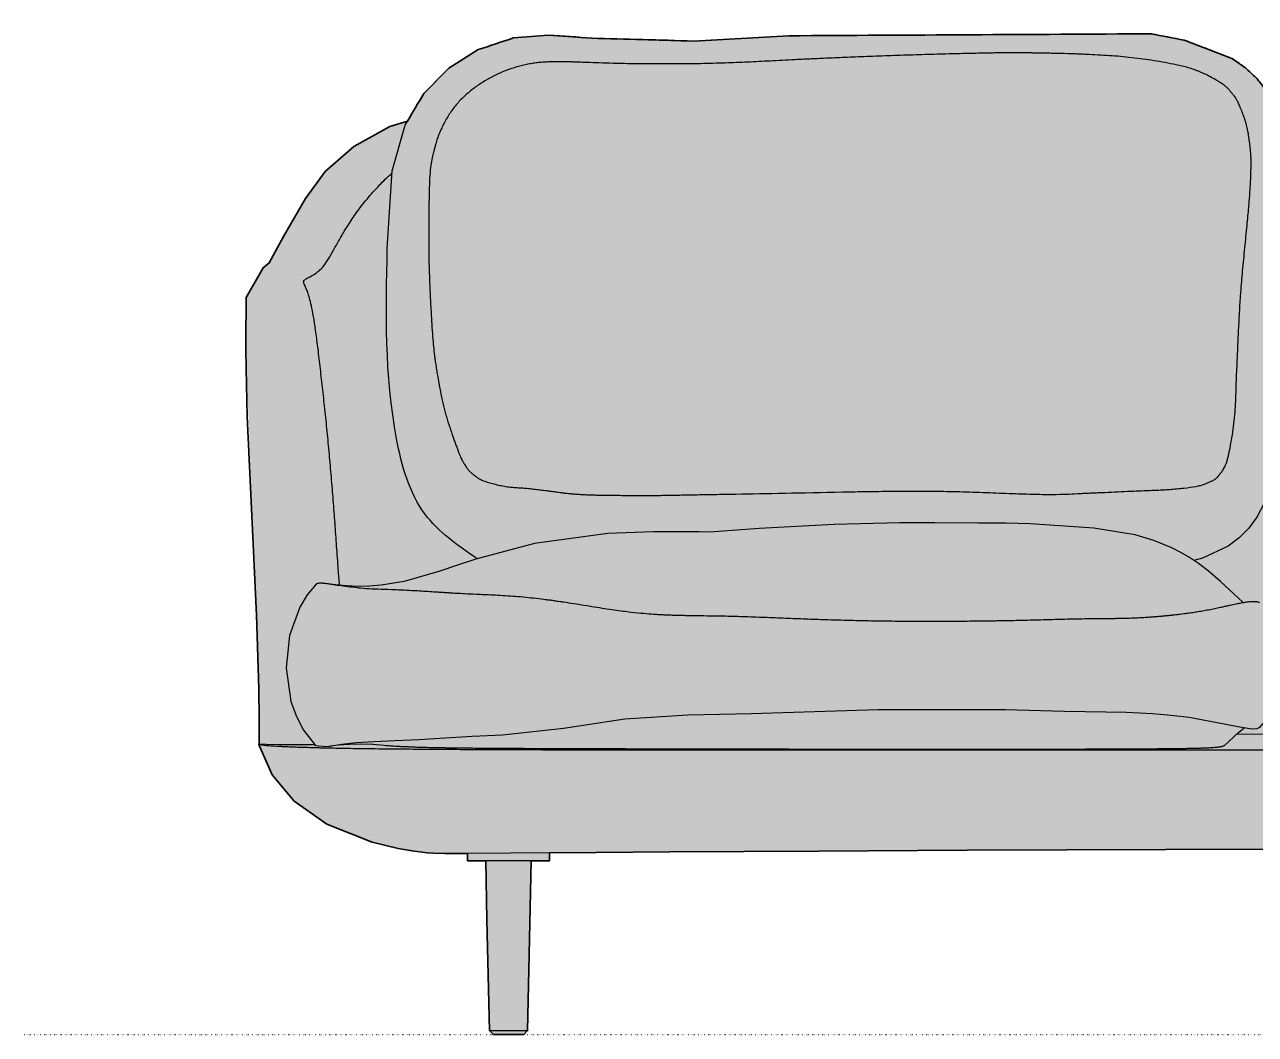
# Model space of a CAD drawing. Header units: millimetres. Extents: x 0 to 5386, y -1444 to 780.
# Drawn here: x 0 to 950, y 0 to 780 of the extents above; entities that cross this region are included whole.
import ezdxf

# ---------------------------------------------------------------- set-up
doc = ezdxf.new("R2010")
doc.units = ezdxf.units.MM
doc.linetypes.add('Dots', pattern=[1, 0, -1])
doc.layers.add('Blocks', color=7, linetype='Continuous')
doc.layers.add('Blocks$Fill', color=7, linetype='Continuous', true_color=0xffffff)
for name, color, linetype, lineweight, true_color in [('Blocks$Inner', 7, 'Continuous', 25, 0x007f00), ('Blocks$Outline', 7, 'Continuous', 35, 0xff3f3f), ('Groud', 7, 'Dots', 25, 0x243775)]:
    doc.layers.add(name, color=color, linetype=linetype, lineweight=lineweight, true_color=true_color)

# ---------------------------------------------------------------- blocks, each defined once
blk = doc.blocks.new('Lune Sofa Front')
at = {"layer": 'Blocks$Fill', "extrusion": (0, 0, -1)}
blk.add_hatch(color=256, dxfattribs=at).paths.add_polyline_path([(2472.44, 242.96), (2474.49, 323.59), (2482.83, 529.41), (2482.87, 546.87), (2482.46, 566.39), (2482.5, 568.78), (2469.39, 591.73), (2464.68, 595.6), (2453.58, 616.06), (2436.8, 645.3), (2421.43, 666.19), (2399.29, 685.49), (2371.57, 700.91), (2357.99, 704.99), (2345.41, 726.23), (2326.04, 746.04), (2303.32, 760.2), (2276.14, 769.3), (2248.98, 771.48), (2215.56, 769.07), (2137.23, 766.85), (2063.62, 770.92), (1783.72, 772.46), (1758.32, 767.55), (1721.05, 753.16), (1710.99, 746.16), (1702.75, 738.42), (1695.59, 729.48), (1693.91, 726.25), (1691.05, 751.57), (1689.77, 756.1), (1688.32, 759.69), (1684.64, 765.39), (1680, 769.6), (1674.35, 772.63), (1667.31, 774.68), (1650.04, 776.58), (1449.82, 779.53), (1021.74, 777.96), (997.96, 776.04), (986.81, 774.79), (978.27, 772.24), (972.14, 768.55), (967.79, 763.98), (964.64, 758.38), (962.47, 751.49), (960.9, 742.22), (959.81, 726.47), (958.96, 727.97), (951.7, 737.43), (943.53, 745.35), (924.37, 757.52), (899.34, 766.5), (895.22, 767.55), (856.63, 774.18), (804.68, 777.66), (724.69, 777.87), (612.1, 772.51), (443.17, 768.65), (409.2, 771.33), (372.05, 768.1), (346.66, 758.42), (323.12, 742.36), (305.35, 722.45), (296.09, 705.46), (275.57, 697.94), (248.62, 681.39), (226.15, 658.99), (210.48, 634.77), (192.13, 601.76), (188.52, 595.04), (182.12, 590.11), (171.08, 561.32), (170.9, 555.42), (170.64, 543.39), (170.71, 530.12), (172.21, 461.16), (180.28, 295.19), (181.1, 242.96), (181.1, 240.25), (181.07, 224.32), (181.04, 224.31), (181.02, 224.3), (181, 224.29), (180.98, 224.28), (180.97, 224.27), (180.96, 224.26), (180.95, 224.26), (180.94, 224.25), (180.93, 224.25), (180.93, 224.24), (180.92, 224.24), (180.91, 224.23), (180.91, 224.22), (180.9, 224.22), (180.9, 224.21), (180.89, 224.21), (180.89, 224.21), (180.89, 224.2), (180.89, 224.2), (180.88, 224.2), (180.88, 224.19), (180.88, 224.19), (180.88, 224.19), (180.88, 224.19), (180.87, 224.18), (180.87, 224.18), (180.87, 224.18), (180.87, 224.17), (180.87, 224.17), (180.87, 224.17), (180.87, 224.17), (180.86, 224.16), (180.86, 224.16), (180.86, 224.16), (180.86, 224.16), (180.86, 224.15), (180.86, 224.15), (180.86, 224.15), (180.86, 224.14), (180.86, 224.14), (180.86, 224.14), (180.86, 224.14), (180.86, 224.13), (180.86, 224.13), (180.86, 224.13), (180.86, 224.13), (180.86, 224.12), (180.86, 224.12), (180.86, 224.12), (180.86, 224.11), (180.86, 224.11), (180.86, 224.11), (180.86, 224.11), (180.86, 224.1), (180.86, 224.1), (180.86, 224.1), (180.86, 224.09), (180.87, 224.09), (180.87, 224.09), (180.87, 224.09), (180.87, 224.08), (180.87, 224.08), (180.87, 224.08), (180.87, 224.08), (180.88, 224.07), (180.88, 224.07), (180.88, 224.07), (180.88, 224.06), (180.88, 224.06), (180.88, 224.06), (180.89, 224.06), (180.89, 224.05), (180.89, 224.05), (180.89, 224.05), (180.9, 224.04), (180.9, 224.04), (180.91, 224.03), (180.92, 224.03), (180.92, 224.02), (180.93, 224.02), (180.94, 224.01), (180.94, 224), (180.95, 224), (180.96, 223.99), (180.97, 223.99), (180.98, 223.98), (181, 223.97), (190.62, 201.3), (205.61, 182.4), (225.98, 166.6), (252.32, 153.72), (285.09, 144.21), (298.11, 141.82), (311.09, 140.08), (315.77, 139.84), (324.54, 139.71), (342, 139.71), (342, 134), (356.12, 134), (358.9, 2.99), (361.9, 0), (361.9, 0), (361.9, 0), (361.9, 0), (361.9, 0), (361.9, 0), (361.91, 0), (361.94, 0), (362.06, 0), (362.57, 0), (385.34, 0), (385.34, 0), (388.34, 2.99), (391.12, 134), (405.23, 134), (405.23, 140.16), (957.59, 142.87), (961.09, 146.37), (962.09, 146.37), (965.59, 142.87), (1687.95, 142.87), (1691.45, 146.37), (1692.45, 146.37), (1695.95, 142.87), (2248.31, 140.17), (2248.31, 134), (2262.43, 134), (2265.2, 2.99), (2265.2, 2.99), (2268.2, 0), (2268.2, 0), (2268.2, 0), (2268.2, 0), (2268.21, 0), (2268.21, 0), (2268.22, 0), (2268.25, 0), (2268.4, 0), (2269.04, 0), (2291.65, 0), (2291.65, 0), (2294.65, 2.99), (2297.42, 134), (2311.54, 134), (2311.54, 139.71), (2337.77, 139.84), (2342.69, 140.1), (2354.28, 141.64), (2365.1, 143.53), (2385.31, 148.4), (2420.23, 162.37), (2445.49, 180.09), (2462.31, 200.29), (2472.12, 222.39), (2472.67, 224.08), (2472.67, 224.08), (2472.68, 224.09), (2472.68, 224.09), (2472.68, 224.09), (2472.68, 224.09), (2472.68, 224.1), (2472.68, 224.1), (2472.68, 224.1), (2472.68, 224.1), (2472.68, 224.1), (2472.68, 224.1), (2472.68, 224.11), (2472.68, 224.11), (2472.68, 224.11), (2472.68, 224.11), (2472.68, 224.11), (2472.68, 224.12), (2472.68, 224.12), (2472.68, 224.12), (2472.68, 224.12), (2472.68, 224.12), (2472.68, 224.13), (2472.68, 224.13), (2472.68, 224.13), (2472.68, 224.13), (2472.68, 224.13), (2472.68, 224.14), (2472.68, 224.14), (2472.68, 224.14), (2472.68, 224.14), (2472.68, 224.14), (2472.68, 224.14), (2472.68, 224.15), (2472.68, 224.15), (2472.68, 224.15), (2472.68, 224.15), (2472.68, 224.15), (2472.68, 224.16), (2472.68, 224.16), (2472.68, 224.16), (2472.68, 224.16), (2472.68, 224.16), (2472.68, 224.17), (2472.68, 224.17), (2472.67, 224.17), (2472.67, 224.18), (2472.67, 224.18), (2472.67, 224.18), (2472.67, 224.19), (2472.66, 224.19), (2472.66, 224.19), (2472.66, 224.2), (2472.66, 224.2), (2472.65, 224.21), (2472.65, 224.21), (2472.65, 224.21), (2472.64, 224.22), (2472.64, 224.22), (2472.63, 224.22), (2472.63, 224.23), (2472.63, 224.23), (2472.62, 224.24), (2472.62, 224.24), (2472.61, 224.25), (2472.6, 224.26), (2472.59, 224.26), (2472.57, 224.27), (2472.56, 224.28), (2472.55, 224.29), (2472.54, 224.29), (2472.52, 224.3), (2472.51, 224.31), (2472.48, 224.32), (2472.48, 224.32), (2472.48, 224.32)], flags=0)
at = {"layer": 'Blocks$Inner'}
for p, q in [((-2438.1, 580.38), (-2438.19, 581.2)), ((-2268.2, 0), (-2265.2, 2.99))]:
    blk.add_line(p, q, dxfattribs=at)
for points in [[(-2373.55, 606.7), (-2369.89, 666.68), (-2359.86, 701.83), (-2345.41, 726.23), (-2326.04, 746.04), (-2303.32, 760.2), (-2276.14, 769.3), (-2248.98, 771.48), (-2215.56, 769.07), (-2137.23, 766.85), (-2063.62, 770.92), (-1783.72, 772.46), (-1758.32, 767.55), (-1721.05, 753.16), (-1710.99, 746.16), (-1702.75, 738.42), (-1695.59, 729.48), (-1684.75, 708.71), (-1682.42, 700.43)], [(-2357.99, 704.99), (-2371.57, 700.91), (-2399.29, 685.49), (-2421.43, 666.19), (-2436.8, 645.3), (-2453.58, 616.06), (-2464.68, 595.6), (-2469.39, 591.73), (-2482.5, 568.78), (-2482.46, 566.39), (-2482.62, 556.14), (-2482.87, 546.87), (-2482.83, 529.41), (-2482.58, 513.96), (-2481.78, 477.04), (-2474.49, 323.59), (-2472.64, 266.79), (-2472.44, 242.96)], [(-1679.33, 530.42), (-1680.41, 511.03), (-1686.51, 447.58), (-1691.01, 427.21), (-1696.82, 409.63), (-1702.19, 399.16), (-1708.36, 390.7), (-1715.79, 383.23), (-1724.33, 376.88), (-1744.26, 367.63), (-1750.97, 365.93)], [(-1712.81, 333.44), (-1730.29, 349.73), (-1739.92, 357.94), (-1747.36, 363.53), (-1754.31, 368.15), (-1761.06, 372.11), (-1767.79, 375.57), (-1781.7, 381.33), (-1796.2, 385.63), (-1828.15, 390.91), (-1877.35, 394.1), (-1895.76, 394.53), (-1917.27, 394.75), (-1950.95, 395.01), (-1977.84, 394.92), (-2028.5, 393.54), (-2086.57, 390.52), (-2124.45, 387.66), (-2132.67, 387.84), (-2146.26, 388.04), (-2168.03, 388.02), (-2203.24, 386.62), (-2259.85, 379.08), (-2305.09, 366.92), (-2320.06, 361.96), (-2332.9, 357.65), (-2360.61, 349.63), (-2378.19, 346.73), (-2387.19, 346.04), (-2396.37, 345.88), (-2405.1, 346.2), (-2413.2, 346.94), (-2418.04, 347.57)], [(-2428.46, 347.56), (-2435.3, 339.34), (-2441.11, 329.92), (-2449.14, 308.03), (-2451.71, 282.9), (-2447.9, 257.11), (-2443.73, 245.46), (-2438.23, 234.98), (-2429.06, 223), (-2426.91, 222.78), (-2423.12, 222.57), (-2418.1, 222.36)], [(-1686.3, 260.29), (-1688.91, 253.31), (-1693.93, 244.47), (-1700.09, 236.86), (-1702.37, 235.82), (-1706.17, 235.67), (-1717, 237.3), (-1728.74, 239.87)], [(-1728.74, 239.87), (-1754.6, 244.56), (-1770.98, 246.52), (-1782.72, 247.55), (-1802.87, 248.56), (-1850.82, 249.28), (-1896.23, 250.43), (-1994.66, 250.66), (-2092.73, 247.5), (-2141.61, 246.48), (-2190.29, 243.29)], [(-2190.3, 243.29), (-2237.52, 236.08), (-2284.62, 231.01), (-2308.02, 229.9)], [(-2308.04, 229.9), (-2328.95, 228.74), (-2349.13, 227.45), (-2367.62, 226.57)], [(-1727.22, 223.03), (-1716.51, 233.1), (-1712.14, 236.57)], [(-1717.93, 231.92), (-1695.95, 231.85), (-1695.72, 231.62), (-1695.5, 231.39)], [(-1695.95, 142.87), (-1925.79, 142.22), (-2040.69, 141.56), (-2098.11, 141.19), (-2155.37, 140.82), (-2212.25, 140.43), (-2311.54, 139.71), (-2315.29, 139.7), (-2329.01, 139.71), (-2337.77, 139.84), (-2342.69, 140.1), (-2354.28, 141.64), (-2365.1, 143.53), (-2385.31, 148.4), (-2420.23, 162.37), (-2445.49, 180.09), (-2462.31, 200.29), (-2472.12, 222.39), (-2472.67, 224.08)], [(-2472.48, 224.32), (-2467.1, 224.09), (-2456.98, 223.89), (-2443.35, 223.77), (-2429.62, 223.73)], [(-2397.63, 225.03), (-2408.88, 223.75), (-2418.1, 222.35)], [(-2375.89, 222.95), (-2384.74, 223.76), (-2393.95, 224.07), (-2402.83, 223.86), (-2411.18, 223.22), (-2417.94, 222.38)], [(-2367.63, 226.57), (-2383.78, 225.92), (-2397.63, 225.03)], [(-2248.31, 140.17), (-2248.31, 134), (-2311.54, 134), (-2311.54, 139.71)], [(-2294.65, 2.99), (-2296.66, 88.35), (-2297.42, 134)], [(-2291.65, 0), (-2294.65, 2.99), (-2293.61, 2.99), (-2291.28, 2.99), (-2287.81, 2.99), (-2283.59, 2.99), (-2278.98, 2.99), (-2274.52, 2.99), (-2270.55, 2.99), (-2267.5, 2.99), (-2265.67, 2.99), (-2265.2, 2.99), (-2264.35, 49.92), (-2262.43, 134)]]:
    blk.add_lwpolyline(points, dxfattribs=at)
for points, knots in [([(-1764.61, 748.49), (-1770.26, 749.68), (-1781.59, 751.77), (-1795.93, 753.75), (-1807.47, 754.91), (-1816.16, 755.55), (-1824.99, 756.07), (-1832.48, 756.45), (-1838.72, 756.73), (-1845.22, 756.97), (-1851.89, 757.16), (-1858.48, 757.31), (-1863.32, 757.41), (-1867.2, 757.48), (-1870.17, 757.52), (-1872.38, 757.56), (-1874.31, 757.59), (-1876.3, 757.64), (-1878.04, 757.7), (-1879.54, 757.77), (-1881.67, 757.85), (-1885.27, 757.88), (-1892.02, 757.83), (-1897.24, 757.76), (-1901.89, 757.69), (-1907.47, 757.59), (-1916.15, 757.42), (-1928.96, 757.14), (-1946.57, 756.69), (-1965.48, 756.14), (-1984.77, 755.51), (-2003.5, 754.83), (-2017.87, 754.26), (-2028.19, 753.83), (-2035.15, 753.53), (-2041.49, 753.24), (-2049.54, 752.87), (-2058.74, 752.41), (-2068.75, 751.9), (-2081.07, 751.26), (-2092.42, 750.69), (-2103.89, 750.19), (-2112.89, 749.85), (-2122.31, 749.57), (-2134.92, 749.3), (-2150.63, 749.12), (-2165.38, 749.14), (-2176.13, 749.22), (-2183.5, 749.3), (-2190.21, 749.4), (-2198.5, 749.57), (-2207.66, 749.84), (-2215.52, 750.12), (-2221.16, 750.33), (-2225.18, 750.47), (-2228.76, 750.6), (-2232.79, 750.74), (-2236.82, 750.85), (-2240.19, 750.89), (-2242.92, 750.86), (-2245.13, 750.82), (-2247.41, 750.76), (-2250.27, 750.65), (-2253.71, 750.46), (-2257.72, 750.09), (-2261.79, 749.53), (-2265.99, 748.76), (-2271.58, 747.51), (-2278.48, 745.49), (-2286.56, 742.27), (-2293.11, 738.99), (-2298.21, 736.06), (-2302.01, 733.7), (-2305.7, 731.16), (-2309.22, 728.44), (-2312.61, 725.54), (-2317, 721.46), (-2322.01, 715.98), (-2326.2, 709.72), (-2329.15, 704.52), (-2331.16, 700.58), (-2332.88, 696.94), (-2334.09, 694.02), (-2334.96, 691.53), (-2335.59, 689.56), (-2336.1, 687.77), (-2336.5, 686.24), (-2336.8, 685.02), (-2337.1, 683.79), (-2337.51, 682.22), (-2338.23, 679.52), (-2339.23, 675.55), (-2340.24, 669.55), (-2340.92, 661.38), (-2341.27, 649.78), (-2341.45, 638.12), (-2341.53, 628.26), (-2341.57, 620.76), (-2341.58, 614.56), (-2341.56, 609.71), (-2341.54, 606.17), (-2341.51, 602.63), (-2341.43, 597.73), (-2341.29, 591.42), (-2341.04, 583.7), (-2340.62, 573.43), (-2339.99, 561.02), (-2338.94, 543.83), (-2338.18, 533.26), (-2337.3, 525.28), (-2336.65, 520.44), (-2336.07, 516.45), (-2335.39, 512.13), (-2334.42, 506.24), (-2333.05, 498.65), (-2331.5, 491.12), (-2330.15, 485.3), (-2329.11, 481.14), (-2327.98, 477.05), (-2326.29, 471.53), (-2324.02, 464.74), (-2321.82, 458.5), (-2320.23, 454.11), (-2319.18, 451.2), (-2318.25, 448.72), (-2317.07, 445.9), (-2315.74, 443.18), (-2314.51, 441.09), (-2313.67, 439.76), (-2313.2, 439.01), (-2312.85, 438.43), (-2312.51, 437.87), (-2312.08, 437.2), (-2311.58, 436.48), (-2311.02, 435.76), (-2310.29, 434.92), (-2309.51, 434.21), (-2308.59, 433.45), (-2307.78, 432.8), (-2306.92, 432.09), (-2305.8, 431.14), (-2304.3, 429.94), (-2302.12, 428.55), (-2299.34, 427.29), (-2295.61, 426.1), (-2291.2, 424.9), (-2287.32, 424), (-2284.26, 423.38), (-2281.33, 422.84), (-2277.74, 422.39), (-2273.35, 422.09), (-2269.71, 421.89), (-2266.82, 421.69), (-2264.67, 421.49), (-2262.52, 421.25), (-2259.63, 420.92), (-2256.02, 420.47), (-2251.77, 419.92), (-2247.67, 419.4), (-2243.81, 418.89), (-2240.1, 418.38), (-2236.46, 417.91), (-2232.73, 417.5), (-2229.03, 417.18), (-2225.42, 416.93), (-2222.29, 416.76), (-2219.64, 416.64), (-2217.53, 416.55), (-2215.44, 416.48), (-2213.45, 416.42), (-2211.45, 416.37), (-2209.37, 416.33), (-2207.11, 416.29), (-2204.6, 416.27), (-2202.23, 416.25), (-2200.14, 416.23), (-2198.4, 416.23), (-2196.74, 416.21), (-2194.85, 416.18), (-2192.81, 416.12), (-2190.42, 416.04), (-2187.58, 415.97), (-2183.8, 415.93), (-2178.59, 415.94), (-2172.64, 415.99), (-2166.68, 416.07), (-2161.5, 416.16), (-2155.75, 416.25), (-2147.62, 416.39), (-2136.43, 416.59), (-2121.42, 416.86), (-2099.27, 417.26), (-2067.59, 417.84), (-2037.96, 418.43), (-2022.08, 418.77)], [1, 1, 1, 1, 1.015152, 1.030303, 1.037879, 1.045455, 1.05303, 1.060606, 1.064394, 1.068182, 1.075758, 1.079545, 1.083333, 1.087121, 1.089015, 1.090909, 1.092803, 1.094697, 1.098485, 1.102273, 1.106061, 1.113636, 1.117424, 1.119318, 1.121212, 1.123106, 1.125, 1.128788, 1.132576, 1.136364, 1.140152, 1.143939, 1.147727, 1.149621, 1.151515, 1.153409, 1.155303, 1.159091, 1.162879, 1.166667, 1.174242, 1.17803, 1.181818, 1.185606, 1.189394, 1.19697, 1.204545, 1.208333, 1.212121, 1.215909, 1.219697, 1.227273, 1.234848, 1.238636, 1.242424, 1.246212, 1.25, 1.257576, 1.265152, 1.268939, 1.272727, 1.276515, 1.280303, 1.287879, 1.295455, 1.30303, 1.310606, 1.318182, 1.333333, 1.348485, 1.363636, 1.371212, 1.378788, 1.386364, 1.393939, 1.401515, 1.409091, 1.424242, 1.439394, 1.44697, 1.454545, 1.462121, 1.469697, 1.473485, 1.477273, 1.481061, 1.482955, 1.484848, 1.486742, 1.488636, 1.492424, 1.5, 1.507576, 1.515152, 1.522727, 1.530303, 1.534091, 1.537879, 1.541667, 1.543561, 1.545455, 1.547348, 1.549242, 1.55303, 1.556818, 1.560606, 1.568182, 1.575758, 1.590909, 1.598485, 1.602273, 1.606061, 1.609848, 1.613636, 1.621212, 1.628788, 1.632576, 1.636364, 1.640152, 1.643939, 1.651515, 1.659091, 1.662879, 1.666667, 1.670455, 1.674242, 1.681818, 1.689394, 1.693182, 1.695076, 1.69697, 1.698864, 1.700758, 1.704545, 1.708333, 1.712121, 1.719697, 1.723485, 1.727273, 1.731061, 1.734848, 1.742424, 1.75, 1.757576, 1.765152, 1.772727, 1.780303, 1.784091, 1.787879, 1.795455, 1.80303, 1.810606, 1.814394, 1.818182, 1.82197, 1.825758, 1.833333, 1.840909, 1.848485, 1.856061, 1.863636, 1.871212, 1.878788, 1.886364, 1.893939, 1.901515, 1.905303, 1.909091, 1.912879, 1.916667, 1.920455, 1.924242, 1.92803, 1.931818, 1.935606, 1.9375, 1.939394, 1.941288, 1.943182, 1.94697, 1.950758, 1.954545, 1.958333, 1.962121, 1.965909, 1.967803, 1.969697, 1.971591, 1.973485, 1.977273, 1.981061, 1.984848, 1.992424, 2, 2, 2, 2]), ([(-1829.68, 418), (-1828.07, 418.07), (-1824.72, 418.2), (-1817.92, 418.52), (-1809.32, 418.94), (-1799.55, 419.4), (-1791.03, 419.77), (-1784.48, 419.99), (-1779.21, 420.16), (-1774.52, 420.38), (-1769.63, 420.72), (-1764.14, 421.19), (-1756.87, 421.91), (-1750.27, 422.76), (-1745.6, 423.79), (-1742.72, 424.69), (-1740.68, 425.51), (-1739.17, 426.19), (-1738.05, 426.72), (-1737, 427.22), (-1736.09, 427.66), (-1735.27, 428.09), (-1734.52, 428.56), (-1733.8, 429.1), (-1733.21, 429.64), (-1732.72, 430.16), (-1732.35, 430.58), (-1732.03, 430.98), (-1731.77, 431.32), (-1731.56, 431.59), (-1731.36, 431.87), (-1731.08, 432.23), (-1730.58, 432.86), (-1729.85, 433.76), (-1728.96, 434.92), (-1727.78, 436.66), (-1726.63, 438.83), (-1725.55, 441.69), (-1724.8, 444.25), (-1724.08, 447.29), (-1723.09, 451.88), (-1721.86, 458.45), (-1720.49, 467.08), (-1719.34, 475.97), (-1718.68, 484.54), (-1718.37, 493.35), (-1718.17, 501.39), (-1717.93, 508.55), (-1717.66, 514.35), (-1717.35, 520.65), (-1716.95, 529.63), (-1716.53, 539.31), (-1716.04, 549.4), (-1715.63, 557.11), (-1715.25, 563.58), (-1714.9, 568.76), (-1714.63, 572.61), (-1714.33, 576.55), (-1713.87, 582.08), (-1713.23, 589.32), (-1712.38, 598.31), (-1711.21, 610.34), (-1710.05, 621.88), (-1709.07, 631.93), (-1708.48, 638.41), (-1708.05, 643.78), (-1707.58, 649.9), (-1707.19, 655.88), (-1706.98, 660.64), (-1706.87, 664.24), (-1706.79, 667.08), (-1706.72, 669.83), (-1706.7, 672.19), (-1706.71, 674.35), (-1706.77, 677.02), (-1706.95, 680.15), (-1707.35, 684.29), (-1707.89, 689.02), (-1708.57, 693.84), (-1709.29, 697.83), (-1709.96, 700.91), (-1710.51, 703.13), (-1711.16, 705.33), (-1712.15, 708.32), (-1713.55, 712.03), (-1715.26, 716.12), (-1716.53, 718.98), (-1717.38, 720.76), (-1718.16, 722.24), (-1719.06, 723.65), (-1720.02, 724.83), (-1720.88, 725.82), (-1721.62, 726.68), (-1722.36, 727.58), (-1723.27, 728.7), (-1724.44, 730.09), (-1725.93, 731.53), (-1727.51, 732.78), (-1728.92, 733.78), (-1730.62, 734.87), (-1733.2, 736.46), (-1736.9, 738.58), (-1740.85, 740.64), (-1743.99, 742.12), (-1746.26, 743.1), (-1748.47, 743.97), (-1751.48, 745.07), (-1756.79, 746.78), (-1761.45, 747.89), (-1764.61, 748.49)], [0.1428594, 0.1428594, 0.1428594, 0.1428594, 0.1488095, 0.1547619, 0.1666667, 0.1785714, 0.1904762, 0.202381, 0.2142857, 0.2261905, 0.2380952, 0.25, 0.2619048, 0.2857143, 0.297619, 0.3095238, 0.3214286, 0.327381, 0.3333333, 0.3392857, 0.3452381, 0.3511905, 0.3571429, 0.3630952, 0.3690476, 0.3720238, 0.375, 0.3779762, 0.3794643, 0.3809524, 0.3824405, 0.3839286, 0.3869048, 0.3928571, 0.3988095, 0.4047619, 0.4166667, 0.422619, 0.4285714, 0.4345238, 0.4404762, 0.452381, 0.4642857, 0.4761905, 0.4880952, 0.5, 0.5119048, 0.5178571, 0.5238095, 0.5297619, 0.5357143, 0.547619, 0.5535714, 0.5595238, 0.5654762, 0.5684524, 0.5714286, 0.5744048, 0.577381, 0.5833333, 0.5892857, 0.5952381, 0.6071429, 0.6130952, 0.6190476, 0.625, 0.6309524, 0.6428571, 0.6547619, 0.6607143, 0.6666667, 0.672619, 0.6785714, 0.6845238, 0.6904762, 0.702381, 0.7142857, 0.7261905, 0.7380952, 0.75, 0.7559524, 0.7619048, 0.7678571, 0.7738095, 0.7857143, 0.797619, 0.8095238, 0.8154762, 0.8214286, 0.8333333, 0.8452381, 0.8511905, 0.8571429, 0.8630952, 0.8690476, 0.8809524, 0.8928571, 0.8988095, 0.9047619, 0.9107143, 0.9166667, 0.9285714, 0.9404762, 0.9464286, 0.952381, 0.9583333, 0.9642857, 0.9761905, 1, 1, 1, 1]), ([(-2438.19, 581.2), (-2438.16, 581.44), (-2437.99, 581.9), (-2437.31, 582.6), (-2436.17, 583.37), (-2433.91, 584.58), (-2429.37, 586.63), (-2423.07, 592.07), (-2418.08, 600.01), (-2414.05, 607.17), (-2409.47, 615.37), (-2404.06, 624.52), (-2397.49, 634.4), (-2389.45, 644.8), (-2380.31, 655.07), (-2373.52, 661.73), (-2370.16, 664.77)], [1.1490582, 1.1490582, 1.1490582, 1.1490582, 1.1612534, 1.1734485, 1.1856436, 1.1978387, 1.222229, 1.2466192, 1.2588143, 1.2710094, 1.2832046, 1.2953997, 1.3075948, 1.3197899, 1.3319851, 1.3427574, 1.3427574, 1.3427574, 1.3427574]), ([(-2304.19, 367.12), (-2319.24, 377.55), (-2351.69, 400.04), (-2376.14, 488.79), (-2374.62, 557.98), (-2373.55, 606.7)], [-262.258713, -262.258713, -262.258713, -262.258713, -208.869675, -147.095861, 0, 0, 0, 0]), ([(-2410.45, 346.8), (-2410.78, 350.84), (-2411.54, 360.87), (-2412.65, 376.82), (-2413.9, 394.64), (-2415.23, 412.4), (-2416.68, 430.17), (-2418.24, 447.88), (-2419.91, 465.51), (-2421.7, 482.87), (-2423.6, 499.81), (-2425.45, 516.04), (-2427.22, 531.06), (-2428.91, 544.02), (-2430.55, 554.6), (-2432.13, 562.77), (-2433.62, 568.73), (-2434.96, 572.93), (-2436.11, 575.86), (-2437.06, 577.93), (-2437.75, 579.39), (-2438.02, 580.08), (-2438.1, 580.38)], [0.089372, 0.089372, 0.089372, 0.089372, 0.097561, 0.1097561, 0.1219512, 0.1341463, 0.1463415, 0.1585366, 0.1707317, 0.1829268, 0.195122, 0.2073171, 0.2195122, 0.2317073, 0.2439024, 0.2560976, 0.2682927, 0.2804878, 0.2926829, 0.304878, 0.3170732, 0.3292683, 0.3292683, 0.3292683, 0.3292683]), ([(-2022.08, 418.77), (-2015.86, 418.9), (-2003.38, 419.13), (-1984.56, 419.33), (-1968.81, 419.38), (-1956.14, 419.34), (-1946.69, 419.28), (-1936.91, 419.12), (-1926.66, 418.86), (-1916.27, 418.52), (-1902.47, 418.01), (-1885.91, 417.35), (-1868.97, 416.85), (-1856.61, 416.86), (-1847.08, 417.13), (-1840.15, 417.5), (-1834.4, 417.8), (-1831.29, 417.94), (-1829.68, 418)], [2, 2, 2, 2, 2.0119048, 2.0238095, 2.0357143, 2.0416667, 2.047619, 2.0535714, 2.0595238, 2.0654762, 2.0714286, 2.0833333, 2.0952381, 2.1071429, 2.1190476, 2.1309524, 2.1369048, 2.1428571, 2.1428571, 2.1428571, 2.1428571]), ([(-2410.45, 346.42), (-2411.47, 346.57), (-2412.95, 346.79), (-2414.83, 347.09), (-2416.74, 347.38), (-2418.6, 347.66), (-2420.35, 347.9), (-2421.59, 348.04), (-2422.76, 348.16), (-2424.27, 348.28), (-2425.97, 348.31), (-2427.44, 348.12), (-2428.13, 347.83), (-2428.37, 347.64), (-2428.44, 347.57), (-2428.46, 347.56)], [0.81481459, 0.81481459, 0.81481459, 0.81481459, 0.81944422, 0.82175903, 0.82407385, 0.82870348, 0.83101829, 0.83333311, 0.83564792, 0.83796274, 0.84259237, 0.847222, 0.85185162, 0.85416644, 0.85470465, 0.85470465, 0.85470465, 0.85470465]), ([(-2396.33, 344.79), (-2399.04, 345.02), (-2404.09, 345.53), (-2408.42, 346.12), (-2410.45, 346.42)], [0.79629899, 0.79629899, 0.79629899, 0.79629899, 0.80555556, 0.81481459, 0.81481459, 0.81481459, 0.81481459]), ([(-2396.33, 344.79), (-2393.62, 344.57), (-2387.85, 344.18), (-2378.32, 343.77), (-2367.85, 343.39), (-2358.37, 342.99), (-2350.29, 342.56), (-2344.02, 342.19), (-2338.59, 341.84), (-2334.34, 341.55), (-2332.21, 341.41), (-2331.17, 341.34)], [-0.7962963, -0.7962963, -0.7962963, -0.7962963, -0.78703704, -0.77777778, -0.76851852, -0.75925926, -0.75462963, -0.75, -0.74537037, -0.74305556, -0.74074099, -0.74074099, -0.74074099, -0.74074099]), ([(-2331.17, 341.34), (-2330.13, 341.27), (-2328.13, 341.14), (-2324.5, 340.91), (-2320.16, 340.66), (-2314, 340.33), (-2305.3, 339.91), (-2292.23, 339.35), (-2279.41, 338.66), (-2268.68, 337.76), (-2260.58, 336.93), (-2253.97, 336.14), (-2248.82, 335.47), (-2245.08, 334.96), (-2241.36, 334.43), (-2236.22, 333.67), (-2229.64, 332.66), (-2221.62, 331.37), (-2210.96, 329.65), (-2198.1, 327.64), (-2189.24, 326.49), (-2185.42, 326.05)], [-0.74074099, -0.74074099, -0.74074099, -0.74074099, -0.73842618, -0.73611136, -0.73148173, -0.7268521, -0.72222247, -0.71759284, -0.71296321, -0.7106484, -0.70833358, -0.70601877, -0.70486136, -0.70370395, -0.70254655, -0.70138914, -0.69907432, -0.69675951, -0.69444469, -0.68981507, -0.68518544, -0.68518544, -0.68518544, -0.68518544]), ([(-1725.4, 330.81), (-1724.44, 331.02), (-1722.72, 331.41), (-1719.66, 332.08), (-1716.57, 332.74), (-1714.06, 333.22), (-1712.25, 333.54), (-1710.91, 333.75), (-1709.7, 333.92), (-1708.39, 334.09), (-1707.13, 334.21), (-1706.1, 334.28), (-1705.29, 334.3), (-1704.64, 334.31), (-1704.03, 334.3), (-1703.53, 334.27), (-1703.08, 334.23), (-1702.53, 334.15), (-1701.84, 334.02), (-1700.98, 333.73), (-1700.38, 333.37), (-1700.13, 333.12), (-1700.09, 333.08)], [-0.42592698, -0.42592698, -0.42592698, -0.42592698, -0.42361213, -0.42129727, -0.41666756, -0.41203785, -0.40972299, -0.40740813, -0.40509328, -0.40277842, -0.39814871, -0.393519, -0.39120414, -0.38888928, -0.38657443, -0.38425957, -0.38194472, -0.37962986, -0.37500015, -0.37037044, -0.36574072, -0.36475618, -0.36475618, -0.36475618, -0.36475618]), ([(-2185.42, 326.05), (-2181.61, 325.61), (-2175.22, 325), (-2169.21, 324.54), (-2164.88, 324.27), (-2161.7, 324.09), (-2158.94, 323.96), (-2156.59, 323.87), (-2154.7, 323.79), (-2152.81, 323.73), (-2150.46, 323.66), (-2147.69, 323.58), (-2144.5, 323.51), (-2140.17, 323.43), (-2134.14, 323.33), (-2127.71, 323.26), (-2123.85, 323.2)], [-0.68518544, -0.68518544, -0.68518544, -0.68518544, -0.68055615, -0.67592652, -0.6736117, -0.67129689, -0.66898207, -0.66782467, -0.66666726, -0.66550985, -0.66435244, -0.66203763, -0.65972281, -0.657408, -0.65277837, -0.64814874, -0.64814874, -0.64814874, -0.64814874]), ([(-2123.85, 323.2), (-2120, 323.14), (-2110.99, 322.99), (-2095.08, 322.54), (-2081.02, 322.01), (-2069.98, 321.57), (-2062.06, 321.25), (-2054.38, 320.95), (-2044.05, 320.56), (-2031.16, 320.12), (-2018.25, 319.76), (-2007.9, 319.52), (-2000.19, 319.37), (-1992.24, 319.23), (-1981.15, 319.09), (-1967, 318.99), (-1950.99, 318.98), (-1937.41, 319.03), (-1927.64, 319.1), (-1920.31, 319.17), (-1915.01, 319.23), (-1910.57, 319.29), (-1906.88, 319.34), (-1902.96, 319.39), (-1897.84, 319.48), (-1891.51, 319.59), (-1884.38, 319.75), (-1877.56, 319.91), (-1870.76, 320.1), (-1863.83, 320.3), (-1856.41, 320.51), (-1846.03, 320.78), (-1835.71, 320.96), (-1825.39, 321.04), (-1819, 321.09), (-1813.72, 321.15), (-1808.4, 321.23), (-1802.27, 321.38), (-1795.76, 321.62), (-1790.39, 321.89), (-1786.27, 322.14), (-1782.87, 322.38), (-1780.46, 322.56), (-1778.66, 322.71), (-1777.32, 322.82), (-1776.04, 322.93), (-1774.59, 323.06), (-1773.35, 323.18), (-1772.19, 323.29), (-1771.29, 323.38), (-1770.33, 323.48), (-1769.16, 323.6), (-1768.09, 323.72), (-1767.36, 323.79), (-1766.73, 323.86), (-1765.79, 323.97), (-1763.96, 324.18), (-1759.94, 324.66), (-1754.84, 325.33), (-1750.77, 325.92), (-1746.53, 326.59), (-1741.9, 327.39), (-1736.97, 328.33), (-1732.45, 329.25), (-1728.49, 330.12), (-1726.36, 330.59), (-1725.4, 330.81)], [-0.6481487, -0.6481487, -0.6481487, -0.6481487, -0.6435191, -0.6388895, -0.6342599, -0.631945, -0.6296302, -0.6273154, -0.6250006, -0.620371, -0.6157413, -0.6134265, -0.6111117, -0.6087969, -0.6064821, -0.6018524, -0.5972228, -0.5925932, -0.5879636, -0.5833339, -0.5787043, -0.5763895, -0.5740747, -0.5717599, -0.569445, -0.5648154, -0.5601858, -0.5555562, -0.5509265, -0.5462969, -0.5416673, -0.5370376, -0.5277784, -0.5231487, -0.5185191, -0.5162043, -0.5138895, -0.5092599, -0.5046302, -0.5000006, -0.495371, -0.4907413, -0.4861117, -0.4837969, -0.4814821, -0.4791673, -0.4768524, -0.4722228, -0.469908, -0.4675932, -0.4652784, -0.4629636, -0.4606487, -0.4583339, -0.4560191, -0.4537043, -0.4490747, -0.444445, -0.4421302, -0.4398154, -0.4375006, -0.4351858, -0.432871, -0.4305562, -0.4282413, -0.425927, -0.425927, -0.425927, -0.425927]), ([(-2472.44, 242.96), (-2472.44, 241.92), (-2472.45, 240.24), (-2472.45, 236.99), (-2472.46, 233.02), (-2472.47, 228.5), (-2472.47, 225.68), (-2472.48, 224.32)], [17, 17, 17, 17, 17.00403226, 17.00806452, 17.01612903, 17.02419355, 17.03225806, 17.03225806, 17.03225806, 17.03225806]), ([(-2472.48, 224.32), (-2473, 224.08), (-2472.29, 223.71), (-2468.27, 223.22), (-2463.76, 222.86), (-2458.82, 222.56), (-2454.12, 222.32), (-2450.21, 222.15), (-2445.97, 221.98), (-2441.39, 221.81), (-2436.39, 221.64), (-2431.8, 221.51), (-2427.88, 221.4), (-2423.82, 221.3), (-2418.48, 221.17), (-2411.55, 221.02), (-2404.09, 220.89), (-2395.93, 220.76), (-2387.16, 220.64), (-2377.95, 220.53), (-2368.51, 220.43), (-2358.78, 220.34), (-2348.63, 220.25), (-2338.24, 220.18), (-2327.75, 220.11), (-2317.14, 220.04), (-2306.31, 219.99), (-2295.36, 219.94), (-2284.37, 219.89), (-2273.32, 219.85), (-2262.16, 219.82), (-2250.96, 219.79), (-2239.74, 219.76), (-2228.51, 219.74), (-2213.49, 219.71), (-2194.67, 219.68), (-2172.09, 219.64), (-2149.47, 219.62), (-2126.82, 219.6), (-2104.15, 219.58), (-2081.48, 219.58), (-2058.8, 219.58), (-2036.12, 219.58), (-2005.88, 219.58), (-1968.09, 219.58), (-1922.73, 219.58), (-1877.37, 219.58), (-1832.02, 219.58), (-1786.66, 219.58), (-1741.31, 219.58), (-1711.07, 219.58), (-1695.95, 219.58)], [0, 0, 0, 0, 0.047619, 0.071429, 0.095238, 0.119048, 0.130952, 0.142857, 0.154762, 0.166667, 0.178571, 0.190476, 0.196429, 0.202381, 0.214286, 0.22619, 0.238095, 0.25, 0.261905, 0.27381, 0.285714, 0.297619, 0.309524, 0.321429, 0.333333, 0.345238, 0.357143, 0.369048, 0.380952, 0.392857, 0.404762, 0.416667, 0.428571, 0.440476, 0.452381, 0.47619, 0.5, 0.52381, 0.547619, 0.571429, 0.595238, 0.619048, 0.642857, 0.666667, 0.714286, 0.761905, 0.809524, 0.857143, 0.904762, 0.952381, 1, 1, 1, 1]), ([(-2344.87, 221.43), (-2345.22, 221.44), (-2345.92, 221.45), (-2347.21, 221.49), (-2348.72, 221.53), (-2350.59, 221.59), (-2352.79, 221.67), (-2355.63, 221.79), (-2358.83, 221.93), (-2361.52, 222.05), (-2363.54, 222.15), (-2364.92, 222.22), (-2366.22, 222.28), (-2367.96, 222.38), (-2370.03, 222.49), (-2372.26, 222.63), (-2373.47, 222.73), (-2375.89, 222.95)], [0.88476958, 0.88476958, 0.88476958, 0.88476958, 0.88701923, 0.88942308, 0.89423077, 0.89903846, 0.90384615, 0.90865385, 0.91346154, 0.91826923, 0.92067308, 0.92307692, 0.92548077, 0.92788462, 0.93269231, 0.9375, 0.94230769, 0.94230769, 0.94230769, 0.94230769]), ([(-2275.21, 220.61), (-2276.61, 220.62), (-2279.44, 220.63), (-2285.31, 220.67), (-2292.71, 220.72), (-2300.97, 220.78), (-2307.88, 220.84), (-2312.69, 220.88), (-2316.15, 220.92), (-2318.52, 220.95), (-2320.24, 220.97), (-2321.27, 220.99), (-2322.38, 221), (-2323.8, 221.02), (-2326.01, 221.05), (-2328.71, 221.09), (-2331.8, 221.14), (-2334.73, 221.2), (-2337.48, 221.25), (-2340.05, 221.31), (-2342.09, 221.36), (-2343.65, 221.39), (-2344.43, 221.41), (-2344.8, 221.42)], [0.80769227, 0.80769227, 0.80769227, 0.80769227, 0.81009606, 0.81249991, 0.8173076, 0.82211529, 0.82692298, 0.83173067, 0.83653837, 0.84134606, 0.84374991, 0.84495183, 0.84615375, 0.8485576, 0.85096144, 0.85576914, 0.86057683, 0.86538452, 0.87019221, 0.87499991, 0.8798076, 0.88221144, 0.88461529, 0.88461529, 0.88461529, 0.88461529]), ([(-2205.6, 220.35), (-2211.6, 220.37), (-2220.45, 220.4), (-2232.17, 220.43), (-2240.89, 220.47), (-2249.59, 220.5), (-2258.25, 220.53), (-2265.39, 220.56), (-2271.04, 220.59), (-2273.81, 220.6), (-2275.21, 220.61)], [0.76923075, 0.76923075, 0.76923075, 0.76923075, 0.77884612, 0.78365381, 0.78846151, 0.7932692, 0.79807689, 0.80288458, 0.80528843, 0.80769227, 0.80769227, 0.80769227, 0.80769227]), ([(-2169.24, 220.26), (-2170.68, 220.26), (-2173.69, 220.27), (-2179.7, 220.29), (-2187.35, 220.31), (-2196.56, 220.33), (-2202.6, 220.35), (-2205.6, 220.35)], [0.74999998, 0.74999998, 0.74999998, 0.74999998, 0.75240383, 0.75480767, 0.75961537, 0.76442306, 0.76923075, 0.76923075, 0.76923075, 0.76923075]), ([(-1995.07, 219.98), (-2000.97, 219.99), (-2012.83, 220), (-2030.72, 220.02), (-2045.57, 220.03), (-2057.39, 220.05), (-2066.12, 220.06), (-2075.04, 220.07), (-2087.4, 220.09), (-2103.06, 220.12), (-2120.7, 220.16), (-2135.71, 220.18), (-2146.39, 220.21), (-2154.31, 220.22), (-2160.07, 220.24), (-2165.01, 220.25), (-2167.79, 220.26), (-2169.24, 220.26)], [0.69230768, 0.69230768, 0.69230768, 0.69230768, 0.69711537, 0.70192306, 0.70673076, 0.7091346, 0.71153845, 0.7139423, 0.71634614, 0.72115383, 0.72596153, 0.73076922, 0.73557691, 0.7403846, 0.7451923, 0.74759614, 0.74999998, 0.74999998, 0.74999998, 0.74999998]), ([(-1854.32, 220.02), (-1858.71, 220.01), (-1868.96, 220), (-1887.12, 219.98), (-1903.16, 219.97), (-1915.74, 219.96), (-1924.76, 219.96), (-1933.49, 219.96), (-1945.22, 219.96), (-1959.84, 219.96), (-1977.43, 219.97), (-1989.18, 219.98), (-1995.07, 219.98)], [0.65384614, 0.65384614, 0.65384614, 0.65384614, 0.65865384, 0.66346153, 0.66826922, 0.67067307, 0.67307691, 0.67548076, 0.67788461, 0.6826923, 0.68749999, 0.69230768, 0.69230768, 0.69230768, 0.69230768]), ([(-1819.45, 220.11), (-1820.88, 220.1), (-1823.6, 220.09), (-1828.55, 220.08), (-1834.44, 220.06), (-1842.63, 220.04), (-1849.93, 220.02), (-1854.32, 220.02)], [0.63461538, 0.63461538, 0.63461538, 0.63461538, 0.63701923, 0.63942307, 0.64423076, 0.64903846, 0.65384614, 0.65384614, 0.65384614, 0.65384614]), ([(-1726.94, 223.34), (-1726.98, 223.29), (-1727.08, 223.19), (-1727.36, 222.99), (-1727.82, 222.73), (-1728.49, 222.45), (-1729.2, 222.2), (-1729.85, 222.02), (-1730.5, 221.89), (-1731.17, 221.79), (-1731.86, 221.71), (-1732.46, 221.64), (-1733.17, 221.56), (-1734.27, 221.46), (-1735.85, 221.33), (-1737.84, 221.18), (-1739.73, 221.06), (-1741.32, 220.98), (-1742.83, 220.91), (-1744.16, 220.87), (-1745.35, 220.83), (-1746.34, 220.81), (-1747.41, 220.77), (-1748.9, 220.73), (-1750.88, 220.69), (-1753.47, 220.63), (-1756.27, 220.58), (-1759.32, 220.53), (-1762.6, 220.48), (-1765.49, 220.45), (-1767.84, 220.42), (-1769.67, 220.4), (-1771.39, 220.38), (-1773.48, 220.36), (-1776.03, 220.34), (-1779.74, 220.31), (-1784.86, 220.28), (-1792.22, 220.23), (-1801.04, 220.19), (-1808.89, 220.15), (-1815.04, 220.13), (-1818.02, 220.11), (-1819.45, 220.11)], [0.4807692, 0.4807692, 0.4807692, 0.4807692, 0.4831731, 0.4855769, 0.4903846, 0.4951923, 0.5, 0.5048077, 0.5096154, 0.5144231, 0.5168269, 0.5192308, 0.5216346, 0.5240385, 0.5288462, 0.5336538, 0.5384615, 0.5432692, 0.5480769, 0.5528846, 0.5552885, 0.5576923, 0.5600962, 0.5625, 0.5673077, 0.5721154, 0.5769231, 0.5817308, 0.5865385, 0.5913462, 0.59375, 0.5961538, 0.5985577, 0.6009615, 0.6057692, 0.6105769, 0.6153846, 0.6201923, 0.625, 0.6298077, 0.6322115, 0.6346154, 0.6346154, 0.6346154, 0.6346154])]:
    blk.add_open_spline(points, degree=3, knots=knots, dxfattribs=at)
for points, weights, knots in [([(-2290.81, 0), (-2291.65, 0), (-2291.65, 0), (-2291.65, 0), (-2290.98, 0)], [0.889659621237, 0.926269517115, 1, 0.933865309867, 0.897596775439], [9.0293589, 9.0293589, 9.0293589, 9.424778, 9.424778, 9.7794606, 9.7794606, 9.7794606]), ([(-2269.04, 0), (-2268.2, 0), (-2268.2, 0), (-2268.2, 0), (-2279.93, 0), (-2287.87, 0), (-2290.81, 0)], [0.889659621148, 0.926269517025, 1, 0.707106781187, 1, 0.780837264181, 0.889659621129], [5.887766, 5.887766, 5.887766, 6.283185, 6.283185, 7.853982, 7.853982, 9.029359, 9.029359, 9.029359])]:
    blk.add_rational_spline(points, weights, degree=2, knots=knots, dxfattribs=at)
at = {"layer": 'Blocks$Outline'}
for points in [[(-2472.44, 242.96), (-2472.64, 266.79), (-2474.49, 323.59), (-2481.78, 477.04), (-2482.58, 513.96), (-2482.83, 529.41), (-2482.87, 546.87), (-2482.62, 556.14), (-2482.46, 566.39), (-2482.5, 568.78), (-2469.39, 591.73), (-2464.68, 595.6), (-2453.58, 616.06), (-2436.8, 645.3), (-2421.43, 666.19), (-2399.29, 685.49), (-2371.57, 700.91), (-2357.99, 704.99)], [(-2311.54, 139.71), (-2315.29, 139.7), (-2329.01, 139.71), (-2337.77, 139.84), (-2342.69, 140.1), (-2354.28, 141.64), (-2365.1, 143.53), (-2385.31, 148.4), (-2420.23, 162.37), (-2445.49, 180.09), (-2462.31, 200.29), (-2472.12, 222.39), (-2472.67, 224.08)], [(-1695.95, 142.87), (-1925.79, 142.22), (-2040.69, 141.56), (-2098.11, 141.19), (-2155.37, 140.82), (-2212.25, 140.43), (-2248.31, 140.17)], [(-2297.42, 134), (-2311.54, 134), (-2311.54, 139.71)], [(-2294.65, 2.99), (-2296.66, 88.35), (-2297.42, 134)], [(-2262.43, 134), (-2264.35, 49.92), (-2265.2, 2.99), (-2265.2, 2.99)], [(-2248.31, 140.17), (-2248.31, 134), (-2262.43, 134)], [(-2291.65, 0), (-2294.65, 2.99)], [(-2265.2, 2.99), (-2268.2, 0)]]:
    blk.add_lwpolyline(points, dxfattribs=at)
for points, knots in [([(-2357.99, 704.99), (-2353.8, 712.07), (-2349.6, 719.15), (-2345.41, 726.23), (-2338.95, 732.84), (-2332.5, 739.44), (-2326.04, 746.04), (-2318.47, 750.76), (-2310.89, 755.48), (-2303.32, 760.2), (-2294.26, 763.23), (-2285.2, 766.27), (-2276.14, 769.3), (-2267.09, 770.02), (-2258.03, 770.75), (-2248.98, 771.48), (-2237.84, 770.68), (-2226.7, 769.87), (-2215.56, 769.07), (-2189.45, 768.33), (-2163.34, 767.59), (-2137.23, 766.85), (-2112.69, 768.21), (-2088.16, 769.56), (-2063.62, 770.92), (-1970.32, 771.44), (-1877.02, 771.95), (-1783.72, 772.46), (-1775.26, 770.82), (-1766.79, 769.19), (-1758.32, 767.55), (-1745.9, 762.75), (-1733.48, 757.96), (-1721.05, 753.16), (-1717.7, 750.83), (-1714.35, 748.49), (-1710.99, 746.16), (-1708.25, 743.58), (-1705.5, 741), (-1702.75, 738.42), (-1700.36, 735.44), (-1697.98, 732.46), (-1695.59, 729.48), (-1695.03, 728.4), (-1694.47, 727.32), (-1693.91, 726.25)], [2.12945, 2.12945, 2.12945, 2.12945, 3, 3, 3, 4, 4, 4, 5, 5, 5, 6, 6, 6, 7, 7, 7, 8, 8, 8, 9, 9, 9, 10, 10, 10, 11, 11, 11, 12, 12, 12, 13, 13, 13, 14, 14, 14, 15, 15, 15, 16, 16, 16, 16.155439, 16.155439, 16.155439, 16.155439]), ([(-2472.48, 224.32), (-2472.47, 225.68), (-2472.47, 228.5), (-2472.46, 233.02), (-2472.45, 236.99), (-2472.45, 240.24), (-2472.44, 241.92), (-2472.44, 242.96)], [-0.99999557, -0.99999557, -0.99999557, -0.99999557, -0.99193548, -0.98387097, -0.97580645, -0.97177419, -0.96774194, -0.96774194, -0.96774194, -0.96774194])]:
    blk.add_open_spline(points, degree=3, knots=knots, dxfattribs=at)
blk.add_open_spline([(-2472.67, 224.08), (-2472.72, 224.16), (-2472.65, 224.24), (-2472.48, 224.32)], degree=3, dxfattribs=at)
blk.add_rational_spline([(-2269.04, 0), (-2271.98, 0), (-2279.93, 0), (-2287.87, 0), (-2290.81, 0), (-2291.65, 0), (-2291.65, 0)], [0.889659621149, 0.780837264161, 1, 0.780837264181, 0.889659621129, 0.926268492222, 0.999995872199], degree=2, knots=[6.678604, 6.678604, 6.678604, 7.853986, 7.853986, 9.029368, 9.029368, 9.424778, 9.424778, 9.424778], dxfattribs=at)
blk.add_rational_spline([(-2268.2, 0), (-2268.2, 0), (-2269.04, 0)], [0.999994797746, 0.926268225458, 0.889659621148], degree=2, dxfattribs=at)

msp = doc.modelspace()

# ---------------------------------------------------------------- linework, layer by layer
at = {"layer": 'Groud'}
msp.add_lwpolyline([(0, 0), (2653.54, 0)], dxfattribs=at)

# ---------------------------------------------------------------- block references
at = {"layer": 'Blocks'}
msp.add_blockref('Lune Sofa Front', (2653.54, 0), dxfattribs=at)

doc.saveas('drawing.dxf')
